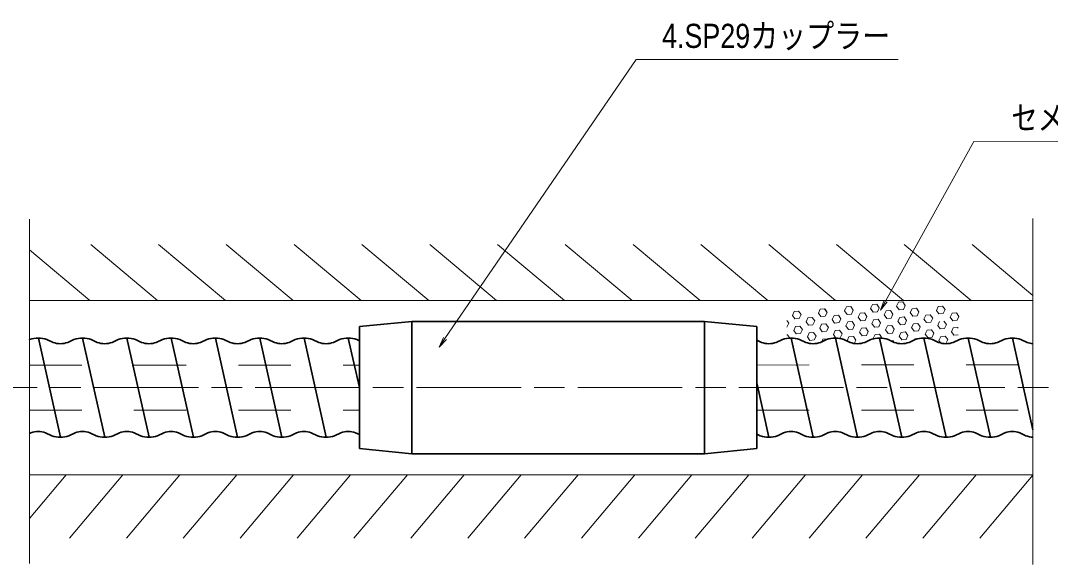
# Model space of a CAD drawing. Units: millimetres at full size, sheet at 1:2.5; details may follow other scales. Extents: x 4006 to 5686, y -945 to 258.
# Drawn here: x 4685.8 to 4981.1, y -148.1 to 8 of the extents above; entities that cross this region are included whole.
import ezdxf
from ezdxf.enums import TextEntityAlignment as Align

# ---------------------------------------------------------------- set-up
doc = ezdxf.new("R2010")
doc.units = ezdxf.units.MM
doc.header["$LTSCALE"] = 2.5
doc.linetypes.add('CHAIN', pattern=[18.5, 12, -1.5, 3.5, -1.5])
doc.linetypes.add('DASHED_SPACED', pattern=[12, 6, -6])
for name, color, linetype, lineweight in [('1外形線', 7, 'Continuous', 35), ('2細い実線', 3, 'Continuous', 20), ('3隠れ線', 2, 'DASHED_SPACED', 13), ('4中心線', 1, 'CHAIN', 15), ('6寸法線', 4, 'Continuous', 13)]:
    doc.layers.add(name, color=color, linetype=linetype, lineweight=lineweight)
doc.styles.add('ＭＳ Ｐゴシック', font='')
doc.styles.get('ＭＳ Ｐゴシック').set_extended_font_data('MS PGothic')

# ---------------------------------------------------------------- blocks, each defined once
blk = doc.blocks.new('open_arrow')
at = {"color": 0, "linetype": 'Continuous', "lineweight": -2}
blk.add_lwpolyline([(7.5, 1.25), (0, 0), (7.5, -1.25)], dxfattribs=at)

msp = doc.modelspace()

# ---------------------------------------------------------------- hatches: boundary and pattern name
at = {"layer": '2細い実線'}
h = msp.add_hatch(dxfattribs=at)
h.set_pattern_fill('USER', color=256, style=0, pattern_type=2)
h.set_pattern_definition([(140, (110.027, 422.378), (-8.03485, -9.57556), [])])
h.paths.add_polyline_path([(4688.293, -56.249), (4688.293, -72.352), (4976.145, -72.352), (4976.145, -56.249)])
h = msp.add_hatch(dxfattribs=at)
h.set_pattern_fill('USER', color=256, style=0, pattern_type=2)
h.set_pattern_definition([(50, (110.027, 437.378), (-9.57556, 8.03485), [])])
h.paths.add_polyline_path([(4688.293, -122.352), (4688.293, -140.617), (4976.145, -140.617), (4976.145, -122.352)])

# ---------------------------------------------------------------- linework, layer by layer
at = {"layer": '1外形線'}
for p, q in [((4782.944, -79.832), (4797.944, -78.332)), ((4797.944, -78.332), (4881.944, -78.332)), ((4797.944, -78.332), (4797.944, -116.332)), ((4881.944, -78.332), (4881.944, -116.332)), ((4896.944, -79.832), (4881.944, -78.332)), ((4782.944, -79.832), (4782.944, -114.832)), ((4896.949, -79.833), (4896.939, -114.833)), ((4688.368, -83.546), (4688.293, -83.581)), ((4690.868, -83.097), (4697.218, -111.597)), ((4695.07, -84.362), (4693.302, -83.546)), ((4695.07, -84.362), (4693.302, -83.546)), ((4701.068, -83.546), (4699.299, -84.362)), ((4703.569, -83.097), (4709.918, -111.597)), ((4707.771, -84.362), (4706.002, -83.546)), ((4707.771, -84.362), (4706.002, -83.546)), ((4713.768, -83.546), (4711.999, -84.362)), ((4716.269, -83.097), (4722.619, -111.597)), ((4720.471, -84.362), (4718.702, -83.546)), ((4720.471, -84.362), (4718.702, -83.546)), ((4726.468, -83.546), (4724.699, -84.362)), ((4728.969, -83.097), (4735.319, -111.597)), ((4733.171, -84.362), (4731.402, -83.546)), ((4733.171, -84.362), (4731.402, -83.546)), ((4739.168, -83.546), (4737.399, -84.362)), ((4741.669, -83.097), (4748.019, -111.597)), ((4745.871, -84.362), (4744.102, -83.546)), ((4745.871, -84.362), (4744.102, -83.546)), ((4751.868, -83.546), (4750.099, -84.362)), ((4754.369, -83.097), (4760.719, -111.597)), ((4758.571, -84.362), (4756.802, -83.546)), ((4758.571, -84.362), (4756.802, -83.546)), ((4764.568, -83.546), (4762.799, -84.362)), ((4767.069, -83.097), (4773.419, -111.597)), ((4771.271, -84.362), (4769.502, -83.546)), ((4771.271, -84.362), (4769.502, -83.546)), ((4777.268, -83.546), (4775.499, -84.362)), ((4779.769, -83.097), (4782.944, -97.347)), ((4782.944, -83.888), (4782.202, -83.546)), ((4782.944, -83.888), (4782.202, -83.546)), ((4898.271, -84.362), (4896.947, -83.751)), ((4898.271, -84.362), (4896.947, -83.751)), ((4904.269, -83.546), (4902.5, -84.362)), ((4906.769, -83.097), (4913.119, -111.597)), ((4910.971, -84.362), (4909.202, -83.546)), ((4910.971, -84.362), (4909.202, -83.546)), ((4910.971, -84.362), (4909.202, -83.546)), ((4916.969, -83.546), (4915.2, -84.362)), ((4916.969, -83.546), (4915.2, -84.362)), ((4919.469, -83.097), (4925.819, -111.597)), ((4923.671, -84.362), (4921.902, -83.546)), ((4923.671, -84.362), (4921.902, -83.546)), ((4923.671, -84.362), (4921.902, -83.546)), ((4923.671, -84.362), (4921.902, -83.546)), ((4929.669, -83.546), (4927.9, -84.362)), ((4929.669, -83.546), (4927.9, -84.362)), ((4929.669, -83.546), (4927.9, -84.362)), ((4932.169, -83.097), (4938.519, -111.597)), ((4936.371, -84.362), (4934.602, -83.546)), ((4936.371, -84.362), (4934.602, -83.546)), ((4936.371, -84.362), (4934.602, -83.546)), ((4936.371, -84.362), (4934.602, -83.546)), ((4942.369, -83.546), (4940.6, -84.362)), ((4942.369, -83.546), (4940.6, -84.362)), ((4942.369, -83.546), (4940.6, -84.362)), ((4944.869, -83.097), (4951.219, -111.597)), ((4949.071, -84.362), (4947.303, -83.546)), ((4949.071, -84.362), (4947.303, -83.546)), ((4949.071, -84.362), (4947.303, -83.546)), ((4949.071, -84.362), (4947.303, -83.546)), ((4955.069, -83.546), (4953.3, -84.362)), ((4955.069, -83.546), (4953.3, -84.362)), ((4955.069, -83.546), (4953.3, -84.362)), ((4957.569, -83.097), (4963.919, -111.597)), ((4961.771, -84.362), (4960.003, -83.546)), ((4961.771, -84.362), (4960.003, -83.546)), ((4961.771, -84.362), (4960.003, -83.546)), ((4961.771, -84.362), (4960.003, -83.546)), ((4967.769, -83.546), (4966, -84.362)), ((4967.769, -83.546), (4966, -84.362)), ((4967.769, -83.546), (4966, -84.362)), ((4970.269, -83.097), (4976.145, -109.465)), ((4974.471, -84.362), (4972.703, -83.546)), ((4974.471, -84.362), (4972.703, -83.546)), ((4974.471, -84.362), (4972.703, -83.546)), ((4974.471, -84.362), (4972.703, -83.546)), ((4896.944, -96), (4900.419, -111.597)), ((4688.72, -110.332), (4688.293, -110.529)), ((4694.718, -111.148), (4692.949, -110.332)), ((4701.42, -110.332), (4699.652, -111.148)), ((4707.418, -111.148), (4705.649, -110.332)), ((4714.12, -110.332), (4712.352, -111.148)), ((4720.118, -111.148), (4718.349, -110.332)), ((4726.82, -110.332), (4725.052, -111.148)), ((4732.818, -111.148), (4731.049, -110.332)), ((4739.52, -110.332), (4737.752, -111.148)), ((4745.518, -111.148), (4743.749, -110.332)), ((4752.22, -110.332), (4750.452, -111.148)), ((4758.218, -111.148), (4756.449, -110.332)), ((4764.92, -110.332), (4763.152, -111.148)), ((4770.918, -111.148), (4769.149, -110.332)), ((4777.62, -110.332), (4775.852, -111.148)), ((4782.944, -110.837), (4781.849, -110.332)), ((4897.919, -111.148), (4896.94, -110.696)), ((4904.621, -110.332), (4902.852, -111.148)), ((4910.619, -111.148), (4908.85, -110.332)), ((4917.321, -110.332), (4915.552, -111.148)), ((4917.321, -110.332), (4915.552, -111.148)), ((4923.319, -111.148), (4921.55, -110.332)), ((4923.319, -111.148), (4921.55, -110.332)), ((4930.021, -110.332), (4928.252, -111.148)), ((4930.021, -110.332), (4928.252, -111.148)), ((4936.019, -111.148), (4934.25, -110.332)), ((4936.019, -111.148), (4934.25, -110.332)), ((4942.721, -110.332), (4940.952, -111.148)), ((4942.721, -110.332), (4940.952, -111.148)), ((4948.719, -111.148), (4946.95, -110.332)), ((4948.719, -111.148), (4946.95, -110.332)), ((4955.421, -110.332), (4953.653, -111.148)), ((4955.421, -110.332), (4953.653, -111.148)), ((4961.419, -111.148), (4959.65, -110.332)), ((4961.419, -111.148), (4959.65, -110.332)), ((4968.121, -110.332), (4966.353, -111.148)), ((4968.121, -110.332), (4966.353, -111.148)), ((4974.119, -111.148), (4972.35, -110.332)), ((4974.119, -111.148), (4972.35, -110.332)), ((4782.944, -114.832), (4797.944, -116.332)), ((4896.944, -114.832), (4881.944, -116.332)), ((4797.944, -116.332), (4881.944, -116.332))]:
    msp.add_line(p, q, dxfattribs=at)
for centre, radius, start, end in [((4690.835, -90.097), 7, 69.36613, 110.63387), ((4690.835, -90.097), 7, 69.36613, 110.63387), ((4697.185, -78.747), 6, 249.36789, 290.63395), ((4703.535, -90.097), 7, 69.36613, 110.63387), ((4703.535, -90.097), 7, 69.36613, 110.63387), ((4709.885, -78.747), 6, 249.36789, 290.63395), ((4716.235, -90.097), 7, 69.36613, 110.63387), ((4716.235, -90.097), 7, 69.36613, 110.63387), ((4722.585, -78.747), 6, 249.36789, 290.63395), ((4728.935, -90.097), 7, 69.36613, 110.63387), ((4728.935, -90.097), 7, 69.36613, 110.63387), ((4735.285, -78.747), 6, 249.36789, 290.63395), ((4741.635, -90.097), 7, 69.36613, 110.63387), ((4741.635, -90.097), 7, 69.36613, 110.63387), ((4747.985, -78.747), 6, 249.36789, 290.63395), ((4754.335, -90.097), 7, 69.36613, 110.63387), ((4754.335, -90.097), 7, 69.36613, 110.63387), ((4760.685, -78.747), 6, 249.36789, 290.63395), ((4767.035, -90.097), 7, 69.36613, 110.63387), ((4767.035, -90.097), 7, 69.36613, 110.63387), ((4773.385, -78.747), 6, 249.36789, 290.63395), ((4779.735, -90.097), 7, 69.36613, 110.63387), ((4779.735, -90.097), 7, 69.36613, 110.63387), ((4900.386, -78.747), 6, 249.36789, 290.63395), ((4906.736, -90.097), 7, 69.36613, 110.63387), ((4906.736, -90.097), 7, 69.36613, 110.63387), ((4913.086, -78.747), 6, 249.36789, 290.63395), ((4913.086, -78.747), 6, 249.36789, 290.63395), ((4919.436, -90.097), 7, 69.36613, 110.63387), ((4919.436, -90.097), 7, 69.36613, 110.63387), ((4919.436, -90.097), 7, 69.36613, 110.63387), ((4925.786, -78.747), 6, 249.36789, 290.63395), ((4925.786, -78.747), 6, 249.36789, 290.63395), ((4925.786, -78.747), 6, 249.36789, 290.63395), ((4932.136, -90.097), 7, 69.36613, 110.63387), ((4932.136, -90.097), 7, 69.36613, 110.63387), ((4932.136, -90.097), 7, 69.36613, 110.63387), ((4938.486, -78.747), 6, 249.36789, 290.63395), ((4938.486, -78.747), 6, 249.36789, 290.63395), ((4938.486, -78.747), 6, 249.36789, 290.63395), ((4944.836, -90.097), 7, 69.36613, 110.63387), ((4944.836, -90.097), 7, 69.36613, 110.63387), ((4944.836, -90.097), 7, 69.36613, 110.63387), ((4951.186, -78.747), 6, 249.36789, 290.63395), ((4951.186, -78.747), 6, 249.36789, 290.63395), ((4951.186, -78.747), 6, 249.36789, 290.63395), ((4957.536, -90.097), 7, 69.36613, 110.63387), ((4957.536, -90.097), 7, 69.36613, 110.63387), ((4957.536, -90.097), 7, 69.36613, 110.63387), ((4963.886, -78.747), 6, 249.36789, 290.63395), ((4963.886, -78.747), 6, 249.36789, 290.63395), ((4963.886, -78.747), 6, 249.36789, 290.63395), ((4970.236, -90.097), 7, 69.36613, 110.63387), ((4970.236, -90.097), 7, 69.36613, 110.63387), ((4970.236, -90.097), 7, 69.36613, 110.63387), ((4976.586, -78.747), 6, 249.36789, 265.78171), ((4976.586, -78.747), 6, 249.36789, 265.78171), ((4976.586, -78.747), 6, 249.36789, 265.78171), ((4690.835, -115.947), 6, 69.36605, 110.6363), ((4690.835, -115.947), 6, 69.36605, 110.6363), ((4697.185, -104.597), 7, 249.36613, 290.63387), ((4703.535, -115.947), 6, 69.36605, 110.6363), ((4703.535, -115.947), 6, 69.36605, 110.6363), ((4709.885, -104.597), 7, 249.36613, 290.63387), ((4716.235, -115.947), 6, 69.36605, 110.6363), ((4716.235, -115.947), 6, 69.36605, 110.6363), ((4722.585, -104.597), 7, 249.36613, 290.63387), ((4728.935, -115.947), 6, 69.36605, 110.6363), ((4728.935, -115.947), 6, 69.36605, 110.6363), ((4735.285, -104.597), 7, 249.36613, 290.63387), ((4741.635, -115.947), 6, 69.36605, 110.6363), ((4741.635, -115.947), 6, 69.36605, 110.6363), ((4747.985, -104.597), 7, 249.36613, 290.63387), ((4754.335, -115.947), 6, 69.36605, 110.6363), ((4754.335, -115.947), 6, 69.36605, 110.6363), ((4760.685, -104.597), 7, 249.36613, 290.63387), ((4767.035, -115.947), 6, 69.36605, 110.6363), ((4767.035, -115.947), 6, 69.36605, 110.6363), ((4773.385, -104.597), 7, 249.36613, 290.63387), ((4779.735, -115.947), 6, 69.36605, 110.6363), ((4779.735, -115.947), 6, 69.36605, 110.6363), ((4900.386, -104.597), 7, 249.36613, 290.63387), ((4906.736, -115.947), 6, 69.36605, 110.6363), ((4906.736, -115.947), 6, 69.36605, 110.6363), ((4913.086, -104.597), 7, 249.36613, 290.63387), ((4913.086, -104.597), 7, 249.36613, 290.63387), ((4919.436, -115.947), 6, 69.36605, 110.6363), ((4919.436, -115.947), 6, 69.36605, 110.6363), ((4919.436, -115.947), 6, 69.36605, 110.6363), ((4925.786, -104.597), 7, 249.36613, 290.63387), ((4925.786, -104.597), 7, 249.36613, 290.63387), ((4925.786, -104.597), 7, 249.36613, 290.63387), ((4932.136, -115.947), 6, 69.36605, 110.6363), ((4932.136, -115.947), 6, 69.36605, 110.6363), ((4932.136, -115.947), 6, 69.36605, 110.6363), ((4938.486, -104.597), 7, 249.36613, 290.63387), ((4938.486, -104.597), 7, 249.36613, 290.63387), ((4938.486, -104.597), 7, 249.36613, 290.63387), ((4944.836, -115.947), 6, 69.36605, 110.6363), ((4944.836, -115.947), 6, 69.36605, 110.6363), ((4944.836, -115.947), 6, 69.36605, 110.6363), ((4951.186, -104.597), 7, 249.36613, 290.63387), ((4951.186, -104.597), 7, 249.36613, 290.63387), ((4951.186, -104.597), 7, 249.36613, 290.63387), ((4957.536, -115.947), 6, 69.36605, 110.6363), ((4957.536, -115.947), 6, 69.36605, 110.6363), ((4957.536, -115.947), 6, 69.36605, 110.6363), ((4963.886, -104.597), 7, 249.36613, 290.63387), ((4963.886, -104.597), 7, 249.36613, 290.63387), ((4963.886, -104.597), 7, 249.36613, 290.63387), ((4970.236, -115.947), 6, 69.36605, 110.6363), ((4970.236, -115.947), 6, 69.36605, 110.6363), ((4970.236, -115.947), 6, 69.36605, 110.6363), ((4976.586, -104.597), 7, 249.36613, 266.38519), ((4976.586, -104.597), 7, 249.36613, 266.38519), ((4976.586, -104.597), 7, 249.36613, 266.38519)]:
    msp.add_arc(centre, radius, start, end, dxfattribs=at)
at = {"layer": '2細い実線'}
for p, q in [((4688.293, -48.995), (4688.293, -147.878)), ((4976.145, -48.745), (4976.145, -148.112)), ((4688.293, -72.352), (4976.145, -72.352)), ((4929.566, -74.638), (4930.094, -73.505)), ((4931.339, -73.396), (4930.094, -73.505)), ((4932.056, -74.42), (4931.339, -73.396)), ((4937.037, -73.985), (4937.566, -72.852)), ((4938.811, -72.743), (4937.566, -72.852)), ((4939.528, -73.767), (4938.811, -72.743)), ((4939, -74.9), (4939.528, -73.767)), ((4907.151, -76.599), (4907.68, -75.466)), ((4907.868, -77.623), (4907.151, -76.599)), ((4908.925, -75.357), (4907.68, -75.466)), ((4909.642, -76.381), (4908.925, -75.357)), ((4909.114, -77.514), (4909.642, -76.381)), ((4914.623, -75.946), (4915.151, -74.813)), ((4914.623, -75.946), (4915.133, -74.852)), ((4915.34, -76.969), (4914.623, -75.946)), ((4915.34, -76.969), (4914.623, -75.946)), ((4916.396, -74.704), (4915.151, -74.813)), ((4917.113, -75.728), (4916.396, -74.704)), ((4917.113, -75.728), (4916.5, -74.852)), ((4916.585, -76.861), (4917.113, -75.728)), ((4916.585, -76.861), (4917.113, -75.728)), ((4918.547, -77.776), (4919.076, -76.643)), ((4920.321, -76.534), (4919.076, -76.643)), ((4921.038, -77.558), (4920.321, -76.534)), ((4922.094, -75.292), (4922.623, -74.159)), ((4922.094, -75.292), (4922.3, -74.852)), ((4922.811, -76.316), (4922.094, -75.292)), ((4922.811, -76.316), (4922.094, -75.292)), ((4923.868, -74.05), (4922.623, -74.159)), ((4924.057, -76.207), (4922.811, -76.316)), ((4924.057, -76.207), (4922.811, -76.316)), ((4924.585, -75.074), (4923.868, -74.05)), ((4924.057, -76.207), (4924.585, -75.074)), ((4924.057, -76.207), (4924.585, -75.074)), ((4924.585, -75.074), (4924.429, -74.852)), ((4926.019, -77.122), (4926.547, -75.989)), ((4927.792, -75.88), (4926.547, -75.989)), ((4928.509, -76.904), (4927.792, -75.88)), ((4930.283, -75.662), (4929.566, -74.638)), ((4930.283, -75.662), (4929.715, -74.852)), ((4931.528, -75.553), (4930.283, -75.662)), ((4931.528, -75.553), (4932.056, -74.42)), ((4933.49, -76.468), (4934.019, -75.335)), ((4934.207, -77.492), (4933.49, -76.468)), ((4935.264, -75.226), (4934.019, -75.335)), ((4935.981, -76.25), (4935.264, -75.226)), ((4935.452, -77.383), (4935.981, -76.25)), ((4937.754, -75.008), (4937.037, -73.985)), ((4939, -74.9), (4937.754, -75.008)), ((4939, -74.9), (4937.754, -75.008)), ((4940.962, -75.815), (4941.49, -74.682)), ((4941.679, -76.838), (4940.962, -75.815)), ((4942.735, -74.573), (4941.49, -74.682)), ((4942.924, -76.73), (4941.679, -76.838)), ((4942.924, -76.73), (4941.679, -76.838)), ((4943.452, -75.597), (4942.735, -74.573)), ((4942.924, -76.73), (4943.452, -75.597)), ((4944.886, -77.645), (4945.414, -76.512)), ((4946.66, -76.403), (4945.414, -76.512)), ((4947.377, -77.427), (4946.66, -76.403)), ((4948.433, -75.161), (4948.961, -74.028)), ((4949.15, -76.185), (4948.433, -75.161)), ((4950.207, -73.919), (4948.961, -74.028)), ((4950.395, -76.076), (4949.15, -76.185)), ((4950.924, -74.943), (4950.207, -73.919)), ((4950.395, -76.076), (4950.924, -74.943)), ((4952.436, -77.103), (4952.964, -75.97)), ((4954.21, -75.861), (4952.964, -75.97)), ((4954.927, -76.885), (4954.21, -75.861)), ((4906.095, -78.865), (4905.521, -78.045)), ((4905.567, -79.998), (4906.095, -78.865)), ((4909.114, -77.514), (4907.868, -77.623)), ((4909.302, -79.671), (4908.057, -79.78)), ((4910.019, -80.695), (4909.302, -79.671)), ((4911.076, -78.429), (4911.604, -77.296)), ((4911.793, -79.453), (4911.076, -78.429)), ((4912.849, -77.187), (4911.604, -77.296)), ((4913.038, -79.344), (4911.793, -79.453)), ((4913.566, -78.211), (4912.849, -77.187)), ((4913.038, -79.344), (4913.566, -78.211)), ((4915, -80.259), (4915.529, -79.126)), ((4916.585, -76.861), (4915.34, -76.969)), ((4916.585, -76.861), (4915.34, -76.969)), ((4916.774, -79.017), (4915.529, -79.126)), ((4917.491, -80.041), (4916.774, -79.017)), ((4919.264, -78.799), (4918.547, -77.776)), ((4920.51, -78.691), (4919.264, -78.799)), ((4920.51, -78.691), (4921.038, -77.558)), ((4922.472, -79.606), (4923, -78.473)), ((4923.189, -80.629), (4922.472, -79.606)), ((4924.245, -78.364), (4923, -78.473)), ((4924.962, -79.388), (4924.245, -78.364)), ((4924.434, -80.521), (4924.962, -79.388)), ((4926.736, -78.146), (4926.019, -77.122)), ((4927.981, -78.037), (4926.736, -78.146)), ((4927.981, -78.037), (4928.509, -76.904)), ((4929.943, -78.952), (4930.472, -77.819)), ((4930.66, -79.976), (4929.943, -78.952)), ((4931.717, -77.71), (4930.472, -77.819)), ((4932.434, -78.734), (4931.717, -77.71)), ((4931.905, -79.867), (4932.434, -78.734)), ((4933.868, -80.782), (4934.396, -79.649)), ((4935.452, -77.383), (4934.207, -77.492)), ((4935.641, -79.54), (4934.396, -79.649)), ((4936.358, -80.564), (4935.641, -79.54)), ((4937.415, -78.298), (4937.943, -77.165)), ((4938.132, -79.322), (4937.415, -78.298)), ((4939.188, -77.056), (4937.943, -77.165)), ((4939.377, -79.213), (4938.132, -79.322)), ((4939.905, -78.08), (4939.188, -77.056)), ((4939.377, -79.213), (4939.905, -78.08)), ((4941.339, -80.128), (4941.867, -78.995)), ((4943.113, -78.886), (4941.867, -78.995)), ((4943.83, -79.91), (4943.113, -78.886)), ((4945.603, -78.668), (4944.886, -77.645)), ((4946.848, -78.559), (4945.603, -78.668)), ((4946.848, -78.559), (4947.377, -77.427)), ((4948.811, -79.474), (4949.339, -78.342)), ((4949.528, -80.498), (4948.811, -79.474)), ((4951.301, -79.257), (4950.584, -78.233)), ((4950.773, -80.389), (4951.301, -79.257)), ((4953.153, -78.127), (4952.436, -77.103)), ((4954.398, -78.018), (4953.153, -78.127)), ((4954.398, -78.018), (4954.927, -76.885)), ((4905.567, -79.998), (4905.521, -80.002)), ((4905.755, -82.155), (4905.521, -82.175)), ((4906.42, -83.104), (4905.755, -82.155)), ((4907.529, -80.913), (4908.057, -79.78)), ((4908.246, -81.937), (4907.529, -80.913)), ((4909.491, -81.828), (4908.246, -81.937)), ((4909.491, -81.828), (4910.019, -80.695)), ((4911.453, -82.743), (4911.982, -81.61)), ((4913.227, -81.501), (4911.982, -81.61)), ((4913.944, -82.525), (4913.227, -81.501)), ((4913.415, -83.658), (4913.944, -82.525)), ((4915.717, -81.283), (4915, -80.259)), ((4916.963, -81.174), (4915.717, -81.283)), ((4916.963, -81.174), (4917.491, -80.041)), ((4918.925, -82.089), (4919.453, -80.956)), ((4919.632, -83.1), (4918.925, -82.089)), ((4920.698, -80.847), (4919.453, -80.956)), ((4921.415, -81.871), (4920.698, -80.847)), ((4920.887, -83.004), (4921.415, -81.871)), ((4924.434, -80.521), (4923.189, -80.629)), ((4924.623, -82.677), (4923.377, -82.786)), ((4925.34, -83.701), (4924.623, -82.677)), ((4926.396, -81.435), (4926.924, -80.303)), ((4927.113, -82.459), (4926.396, -81.435)), ((4928.17, -80.194), (4926.924, -80.303)), ((4928.358, -82.35), (4927.113, -82.459)), ((4928.887, -81.218), (4928.17, -80.194)), ((4928.358, -82.35), (4928.887, -81.218)), ((4930.321, -83.265), (4930.849, -82.133)), ((4931.905, -79.867), (4930.66, -79.976)), ((4932.094, -82.024), (4930.849, -82.133)), ((4932.811, -83.048), (4932.094, -82.024)), ((4934.585, -81.806), (4933.868, -80.782)), ((4935.83, -81.697), (4934.585, -81.806)), ((4935.83, -81.697), (4936.358, -80.564)), ((4937.792, -82.612), (4938.32, -81.479)), ((4938.509, -83.636), (4937.792, -82.612)), ((4939.566, -81.37), (4938.32, -81.479)), ((4940.283, -82.394), (4939.566, -81.37)), ((4939.754, -83.527), (4940.283, -82.394)), ((4942.056, -81.152), (4941.339, -80.128)), ((4943.301, -81.043), (4942.056, -81.152)), ((4943.301, -81.043), (4943.83, -79.91)), ((4945.264, -81.958), (4945.792, -80.825)), ((4945.981, -82.982), (4945.264, -81.958)), ((4947.037, -80.716), (4945.792, -80.825)), ((4947.754, -81.74), (4947.037, -80.716)), ((4947.226, -82.873), (4947.754, -81.74)), ((4949.188, -83.788), (4949.716, -82.655)), ((4950.773, -80.389), (4949.528, -80.498)), ((4950.961, -82.546), (4949.716, -82.655)), ((4951.678, -83.57), (4950.961, -82.546)), ((4952.735, -81.304), (4953.263, -80.172)), ((4953.452, -82.328), (4952.735, -81.304)), ((4954.509, -80.063), (4953.263, -80.172)), ((4954.684, -82.221), (4953.452, -82.328)), ((4954.684, -80.313), (4954.509, -80.063)), ((4912.17, -83.767), (4911.453, -82.743)), ((4913.415, -83.658), (4912.17, -83.767)), ((4915.552, -84.2), (4915.906, -83.44)), ((4917.151, -83.331), (4915.906, -83.44)), ((4917.236, -83.452), (4917.151, -83.331)), ((4920.887, -83.004), (4919.747, -83.104)), ((4922.849, -83.919), (4923.377, -82.786)), ((4922.915, -84.013), (4922.849, -83.919)), ((4924.884, -84.679), (4925.34, -83.701)), ((4930.363, -83.325), (4930.321, -83.265)), ((4932.774, -83.126), (4932.811, -83.048)), ((4936.019, -83.854), (4935.389, -83.909)), ((4936.376, -84.364), (4936.019, -83.854)), ((4939.754, -83.527), (4938.509, -83.636)), ((4942.07, -83.684), (4942.245, -83.309)), ((4943.49, -83.2), (4942.245, -83.309)), ((4943.507, -83.224), (4943.49, -83.2)), ((4947.226, -82.873), (4945.981, -82.982)), ((4949.735, -84.569), (4949.188, -83.788)), ((4951.15, -84.703), (4950.795, -84.734)), ((4951.15, -84.703), (4951.678, -83.57)), ((4688.293, -122.352), (4976.145, -122.352))]:
    msp.add_line(p, q, dxfattribs=at)
at = {"layer": '3隠れ線'}
for p, q in [((4688.293, -90.856), (4782.944, -90.853)), ((4896.946, -90.849), (4976.145, -90.847)), ((4688.293, -103.847), (4782.944, -103.847)), ((4896.942, -103.847), (4976.145, -103.847))]:
    msp.add_line(p, q, dxfattribs=at)
at = {"layer": '4中心線'}
msp.add_line((4336.811, -97.347), (5337.442, -97.347), dxfattribs=at)
at = {"layer": '6寸法線'}
for points in [[(4805.801, -85.718), (4807.496, -83.243), (4862.38, -3.105), (4937.469, -3.105)], [(4932.413, -75.108), (4933.867, -72.484), (4959.211, -26.72), (5027.653, -26.721)]]:
    msp.add_lwpolyline(points, dxfattribs=at)

# ---------------------------------------------------------------- block references
at = {"layer": '6寸法線', "xscale": 0.4, "yscale": 0.4}
for p, rotation in [((4932.413, -75.108), 61), ((4805.801, -85.718), 55.6)]:
    msp.add_blockref('open_arrow', p, dxfattribs=dict(at, rotation=rotation))

# ---------------------------------------------------------------- texts
at = {"layer": '6寸法線', "style": 'ＭＳ Ｐゴシック'}
for s, width, p in [('4.SP29カップラー', 0.85, (4935.193, 3.661)), ('セメントミルク', 0.8, (5022.855, -19.818))]:
    msp.add_text(s, height=6.928, dxfattribs=dict(at, width=width)).set_placement(p, align=Align.MIDDLE_RIGHT)

doc.saveas('drawing.dxf')
